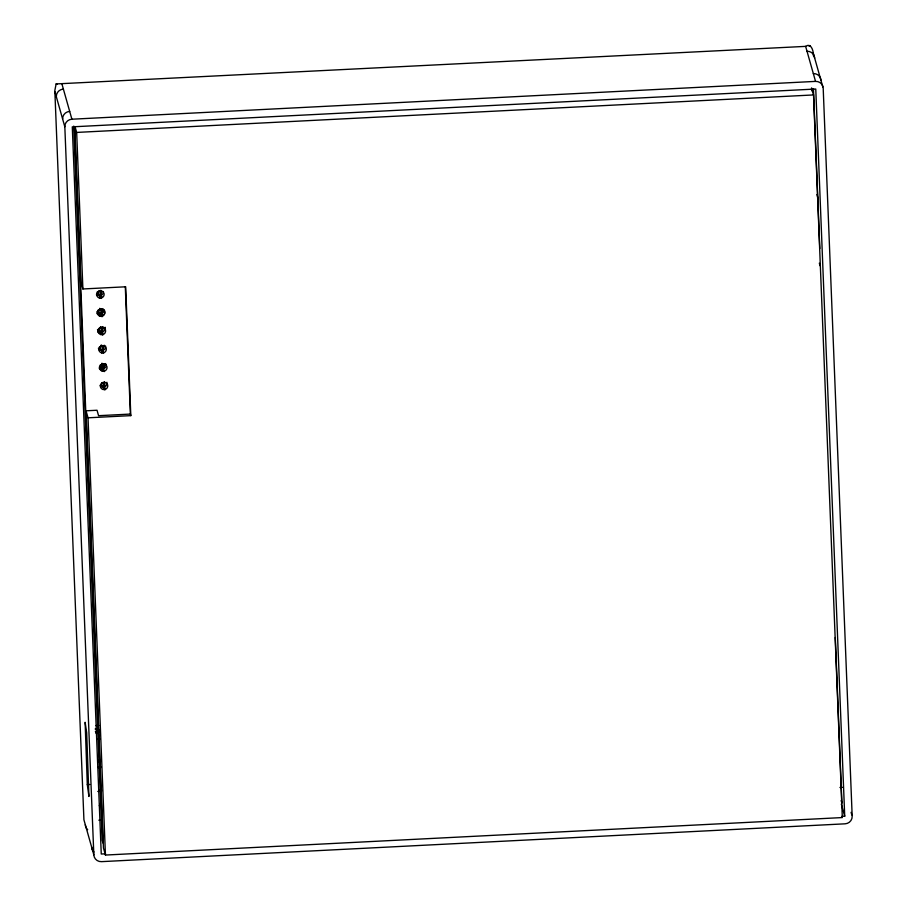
<?xml version="1.0" encoding="UTF-8"?>
<svg xmlns="http://www.w3.org/2000/svg" width="907" height="907" viewBox="0 0 907 907"><rect width="100%" height="100%" fill="white"/><g stroke="black" fill="none" stroke-linecap="round" stroke-linejoin="round"><path stroke-width="1.36" d="M100.802 290.285L101.335 298.414L98.013 294.401L98.478 291.158M103.024 308.663L101.686 312.541L102.06 316.713L98.75 312.688L99.203 309.457M103.591 326.962L102.423 330.84L102.786 335.012L99.475 330.987L99.929 327.756M104.316 345.261L103.149 349.127L103.511 353.299L100.201 349.286L100.666 346.043M102.786 363.571L104.248 371.598L100.926 367.573L101.391 364.342M104.441 381.756L104.974 389.897L101.663 385.872L102.117 382.641M99.328 367.913L103.874 367.426L105.212 363.548M805.631 46.37L56.132 83.932L54.828 90.519L83.92 819.792L93.829 854.813A7.381 7.199 -15.8 0 0 101.482 861.65L845.109 823.817A7.381 7.199 -15.8 0 0 852.183 816.243L823.193 88.217A7.381 7.199 -15.8 0 0 815.54 81.392L805.631 46.37C811.38 42.289 813.76 51.722 813.386 55.871M99.305 805.733L101.165 803.149M809.044 46.087L810.178 45.577M95.609 732.958L99.362 732.108M100.473 760.213L97.82 760.746L100.484 760.259M100.722 766.744L98.058 767.084L100.734 766.789M97.786 791.46L101.595 790.995M96.414 294.73L100.96 294.253L101.811 296.884M97.151 313.028L100.552 312.666M98.602 349.614L102.015 349.252M97.854 331.327L101.278 330.964M100.496 760.792L97.831 761.03L100.507 760.837M95.371 731.575L99.203 731.246M96.89 738.842L99.532 738.627M98.069 767.231L100.734 767.039M96.029 725.589L98.784 725.419M93.829 854.813L64.828 126.799A7.381 7.199 -15.8 0 1 71.902 119.214L815.54 81.392M75.02 126.583L76.664 132.422L813.534 94.94L842.32 817.57L105.45 855.052L103.466 848.056L86.052 410.803L97.026 410.247L98.568 415.689L130.37 414.068L130.812 415.633L88.036 417.81L86.052 410.803M74.748 126.833L80.927 281.975L82.9 288.97L125.676 286.793L130.812 415.633M101.663 385.872L104.6 385.724M87.299 784.6L85.122 722.278L86.698 732.799L88.931 796.471L87.299 784.6L89.782 784.476M98.84 820.2L101.663 820.053M839.95 787.446L842.433 787.321M105.495 853.804L101.255 854.02L72.288 126.844L815.767 89.022L844.723 816.198L841.9 816.345M99.6 738.831L96.924 738.944L99.611 738.876M100.518 761.37L97.843 761.324L100.53 761.415M98.999 790.031L101.561 790.088M100.756 767.605L98.081 767.515L100.768 767.651M99.623 739.409L96.936 739.239L99.634 739.454M97.843 761.461L100.53 761.653M95.133 729.001L99.056 729.636M56.132 83.932L57.028 84.34M97.809 332.041L99.997 333.22M97.106 313.743L99.282 314.933M99.294 368.627L101.471 369.818M101.686 312.541L102.91 314.684M102.706 365.351L103.874 367.426M99.498 291.204L100.858 294.752L100.745 290.546M99.781 308.323L101.584 313.051L101.482 308.833M100.507 326.611L102.31 331.35L102.208 327.132M101.244 344.909L103.047 349.637L102.933 345.42M101.969 363.208L103.772 367.936L103.67 363.718M103.149 382.686L104.498 386.235L104.396 382.017M813.284 53.196L822.819 86.913M813.534 94.94L811.561 87.934L811.674 90.768M816.912 194.483L818.091 198.928M819.327 263.166L820.064 265.774M851.083 812.343L851.82 814.939M841.152 800.586L841.889 803.183L835.29 637.519M841.322 804.146L844.723 816.198M61.993 84.192L71.902 119.214M54.919 91.777L64.828 126.799M97.287 291.827L98.013 294.401M98.024 310.126L98.75 312.688M98.75 328.425L99.475 330.987M99.475 346.712L100.201 349.286M100.201 365.011L100.926 367.573M813.42 88.591L819.792 248.586M125.291 286.657L130.37 414.068M104.577 310.409L104.69 313.232M105.257 327.302L105.371 330.114M76.664 132.422L82.9 288.97M88.036 417.81L105.45 855.052M74.442 127.15L102.956 842.988L102.242 840.494L73.784 126.073M102.31 326.735L102.389 329.468M93.977 852.002A7.381 7.199 -15.8 0 1 91.618 847.013M87.673 829.69A7.381 7.199 -15.8 0 1 85.315 824.712M62.628 118.987A7.381 7.199 -15.8 0 1 69.703 111.414M56.313 96.686A7.381 7.199 -15.8 0 1 63.388 89.113M813.33 73.592A7.381 7.199 -15.8 0 1 820.982 80.417M807.026 51.28A7.381 7.199 -15.8 0 1 814.667 58.105M106.913 382.255A3.764 3.673 -15.8 0 1 100.201 385.498M106.255 364.195A3.764 3.673 -15.8 0 1 99.339 366.995M105.529 345.907A3.764 3.673 -15.8 0 1 103.035 350.317A3.764 3.673 -15.8 0 1 98.387 348.243M104.849 327.858A3.764 3.673 -15.8 0 1 101.935 332.132A3.764 3.673 -15.8 0 1 97.502 329.479M104.158 309.809A3.764 3.673 -15.8 0 1 96.936 311.657M103.432 291.51A3.764 3.673 -15.8 0 1 96.561 294.027M103.001 389.477A3.764 3.673 -15.8 0 0 107.684 384.987A3.764 3.673 -15.8 0 0 101.437 383.31A3.764 3.673 -15.8 0 0 103.001 389.477M102.276 371.178A3.764 3.673 -15.8 0 0 106.958 366.7A3.764 3.673 -15.8 0 0 100.711 365.011A3.764 3.673 -15.8 0 0 102.276 371.178M101.55 352.88A3.764 3.673 -15.8 0 0 106.232 348.401A3.764 3.673 -15.8 0 0 99.974 346.723A3.764 3.673 -15.8 0 0 101.55 352.88M100.824 334.592A3.764 3.673 -15.8 0 0 105.507 330.103A3.764 3.673 -15.8 0 0 99.248 328.425A3.764 3.673 -15.8 0 0 100.824 334.592M100.087 316.294A3.764 3.673 -15.8 0 0 104.77 311.815A3.764 3.673 -15.8 0 0 98.523 310.126A3.764 3.673 -15.8 0 0 100.087 316.294M99.362 297.995A3.764 3.673 -15.8 0 0 104.044 293.517A3.764 3.673 -15.8 0 0 97.797 291.839A3.764 3.673 -15.8 0 0 99.362 297.995"/></g></svg>
